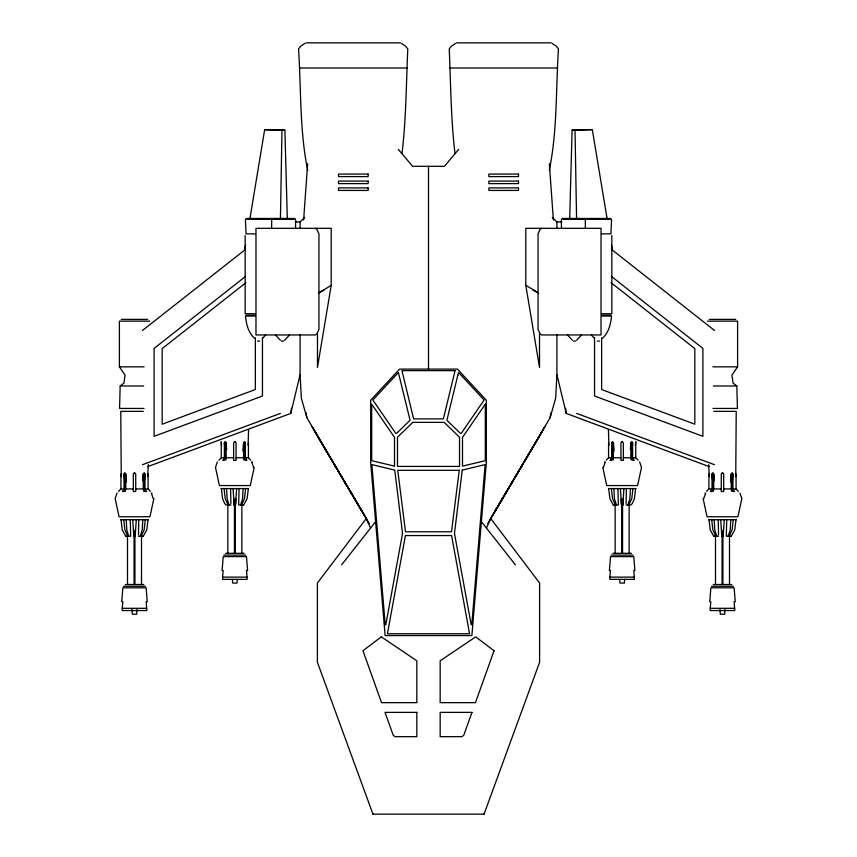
<?xml version="1.0" encoding="UTF-8"?>
<svg xmlns="http://www.w3.org/2000/svg" width="857" height="857" viewBox="0 0 857 857"><rect width="100%" height="100%" fill="white"/><g stroke="black" fill="none" stroke-linecap="round" stroke-linejoin="round"><path stroke-width="1.29" d="M280.421 219.285L281.974 130.2L284.899 130.2L287.331 219.285M149.611 321.15L119.402 321.15L119.402 366.839L125.068 375.195L123.901 383.165L120.173 385.982L119.573 408.446L144.04 408.446M569.669 219.285L572.101 130.2L589.691 129.578L592.337 129.686L607.067 218.61M138.738 519.749L138.47 534.725M239.071 488.565L238.675 504.998L243.709 504.998M626.381 488.565L626.113 503.541M726.715 519.749L726.318 536.182L731.353 536.182M307.706 170.254C299.532 130.435 301.193 89.117 298.547 48.978L300.732 46.16L304.846 43.428M556.911 334.83L556.911 374.68L555.668 398.184L550.108 417.702L490.772 518.592L486.422 528.073M245.434 219.842L246.055 233.843L255.343 233.843M561.356 219.842L561.474 228.626M585.277 219.842L585.385 228.626M137.013 609.434L136.724 614.244L132.299 614.244L132.01 609.434M237.282 579.45L237.057 583.06L232.643 583.06L232.418 579.45M624.582 579.45L624.357 583.06L619.943 583.06L619.718 579.45M724.99 609.434L724.701 614.244L720.276 614.244L719.987 609.434M303.624 220.035L307.652 163.708M135.181 536.182L136.284 519.749M723.169 536.182L724.272 519.749M142.68 480.606L143.248 473.975L144.222 472.657L144.972 473.975L144.972 488.94L146.579 491.511L144.865 491.511L143.248 488.94L143.248 473.975M143.494 491.222L144.972 473.975M242.906 450.75L243.592 442.79L244.556 441.473L245.306 442.79L245.306 457.756L246.923 460.327L245.209 460.327L243.592 457.756L243.592 442.79M243.827 460.038L245.306 442.79M630.323 449.432L630.891 442.79L631.866 441.473L632.616 442.79L632.616 457.756L634.223 460.327L632.509 460.327L630.891 457.756L630.891 442.79M631.138 460.038L632.616 442.79M730.55 481.934L731.235 473.975L732.199 472.657L732.949 473.975L732.949 488.94L734.567 491.511L732.842 491.511L731.235 488.94L731.235 473.975M731.471 491.222L732.949 473.975M122.251 608.309L122.83 601.689L121.758 601.689L122.894 587.795L146.129 587.795L147.254 601.689L146.193 601.689L146.772 610.548L122.251 610.548L122.251 608.309L146.772 608.309M222.584 577.125L223.163 570.505L222.102 570.505L223.227 556.611L246.462 556.611L247.598 570.505L246.537 570.505L247.116 579.364L222.584 579.364L222.584 577.125L247.116 577.125M609.884 577.125L610.463 570.505L609.402 570.505L610.538 556.611L633.773 556.611L634.898 570.505L633.837 570.505L634.416 579.364L609.884 579.364L609.884 577.125L634.416 577.125M710.228 608.309L710.807 601.689L709.746 601.689L710.871 587.795L734.106 587.795L735.242 601.689L734.17 601.689L734.749 610.548L710.228 610.548L710.228 608.309L734.749 608.309M271.615 228.626L271.723 219.842M295.526 228.626L295.644 219.842M455.013 153.735C450.857 119.037 450.771 83.568 449.229 48.978L451.414 46.16L455.528 43.428M147.854 466.594L290.791 413.406L291.38 408.243M401.987 153.735C406.143 119.037 406.229 83.568 407.771 48.978L405.586 46.16L401.472 43.428M147.768 476.631L148.25 464.655M150.393 491.35L148.09 488.94L148.09 473.975M248.102 445.447L248.584 429.475M250.726 460.166L248.423 457.756L248.423 442.79M635.412 445.447L635.894 441.473M638.037 460.166L635.733 457.756L635.733 442.79M735.745 476.631L736.227 411.36L713.731 411.36M738.37 491.35L736.067 488.94L736.067 473.975M245.595 244.759L244.727 249.998L142.444 330.502M249.933 218.61L264.663 129.686L284.899 130.2M315.333 228.316L316.983 229.505L318.933 233.854L318.933 329.409L316.983 333.769L315.333 334.958L255.975 334.958L255.975 228.316L331.198 228.316L331.198 285.37L317.486 367.396L317.486 334.016M235.525 504.998L236.628 488.565M622.825 504.998L623.928 488.565M550.108 417.702L551.051 412.635M549.294 170.254C557.468 130.435 555.807 89.117 558.453 48.978L556.268 46.16L552.154 43.428M142.798 519.749L142.23 529.958L140.237 536.182M145.315 519.749L144.105 529.958L141.191 536.182M243.131 488.565L242.574 498.774L240.571 504.998M245.648 488.565L244.438 498.774L241.535 504.998M630.441 488.565L629.874 498.774L627.881 504.998M632.959 488.565L631.748 498.774L628.834 504.998M730.775 519.749L730.218 529.958L728.214 536.182M733.292 519.749L732.082 529.958L729.178 536.182M290.791 413.406L300.089 374.68L300.089 334.83M148.004 519.749L146.751 529.958L143.29 536.182M248.348 488.565L247.095 498.774L243.624 504.998M635.648 488.565L634.394 498.774L632.295 503.541L630.923 504.998L625.985 504.998M735.992 519.749L734.738 529.958L731.267 536.182M117.066 493.118L115.149 498.56L119.08 516.739L149.943 516.739L153.874 498.56L153.21 498.56L151.357 493.118L151.957 493.118M217.399 461.934L215.482 467.376L219.413 485.555L250.276 485.555L254.208 467.376L253.554 467.376L251.701 461.934L252.29 461.934M366.507 518.228L317.39 583.039L317.39 662.247L372.945 814.15L484.055 814.15L539.61 662.247L539.61 583.039L490.493 518.228M494.296 512.647L544.977 426.454L535.925 442.448M125.765 473.975L125.765 488.94L124.158 491.511L122.433 491.511L124.051 488.94L124.051 473.975L124.801 472.657L125.765 473.975L126.45 481.934M226.109 442.79L226.109 457.756L224.491 460.327L222.777 460.327L224.384 457.756L224.384 442.79L225.134 441.473L226.109 442.79L226.677 449.432M613.408 442.79L613.408 457.756L611.791 460.327L610.077 460.327L611.694 457.756L611.694 442.79L612.444 441.473L613.408 442.79L614.094 450.75M713.752 473.975L713.752 488.94L712.135 491.511L710.421 491.511L712.028 488.94L712.028 473.975L712.778 472.657L713.752 473.975L714.32 480.606M487.783 523.616L496.203 508.822M490.311 519.353L501.913 499.16M495.367 510.826L506.969 490.632M500.434 502.298L512.025 482.105M505.491 493.771L517.082 473.567M510.547 485.244L522.138 465.04M515.603 476.706L527.194 456.513M520.66 468.179L532.261 447.986M525.716 459.652L537.318 439.459M530.772 451.125L541.72 432.067M707.389 321.15L737.598 321.15L737.598 366.839L731.932 375.195L733.099 383.165L736.827 385.982L737.427 408.446L712.96 408.446M341.589 564.838L376.019 521.174M458.645 149.429L444.408 166.301L412.592 166.301L398.355 149.429M120.933 473.975L120.933 488.94L118.63 491.35M221.267 442.79L221.267 457.756L218.964 460.166M608.577 442.79L608.577 457.756L606.274 460.166M708.91 473.975L708.91 488.94L706.607 491.35M262.81 338.14L265.638 334.969M289.548 334.969L284.545 340.325M581.56 334.969L576.557 340.325M602.653 338.14C608.749 332.484 610.741 324.01 611.523 316.04L601.807 316.04M295.237 221.942L300.089 221.942L304.717 217.389M245.616 276.372L154.099 348.413L154.099 436.331L262.456 396.009L262.456 337.54M245.938 282.671L162.177 348.595L162.177 424.204L255.354 389.528L255.354 337.701M541.667 228.316L540.017 229.505L538.067 233.854L538.067 329.409L540.017 333.769L541.667 334.958L601.025 334.958L601.025 228.316L525.802 228.316L525.802 285.37L539.514 367.396L539.514 334.016M318.483 293.169L331.198 285.37M319.725 292.141L324.203 289.945M142.444 464.73L280.368 413.406M572.101 130.2L592.337 129.686M305.863 42.85L400.465 42.85M456.535 42.85L551.137 42.85M299.511 67.992L407.107 67.992M449.893 67.992L557.489 67.992M246.484 218.46L294.594 218.46M562.406 218.46L610.516 218.46M247.084 218.674L270.073 218.674M271.005 218.674L293.994 218.674M563.006 218.674L585.995 218.674M586.927 218.674L609.916 218.674M245.691 218.964L295.376 218.964M561.624 218.964L611.309 218.964M552.283 217.389L556.911 221.942L561.764 221.942M601.657 233.843L610.945 233.843L611.566 219.842M255.107 313.748L245.166 313.748L245.166 235.514M601.893 313.748L611.834 313.748L611.834 235.514M246.098 315.28L255.354 315.28M601.646 315.28L610.902 315.28M255.193 316.04L245.477 316.04C246.259 324.01 248.251 332.484 254.347 338.14M121.244 319.393L147.779 319.393M709.221 319.393L735.756 319.393M257.55 341.086L259.607 341.086M281.471 341.086L283.517 341.086M573.483 341.086L575.529 341.086M597.393 341.086L599.45 341.086M119.402 366.839L144.147 366.839M712.853 366.839L737.598 366.839M120.173 385.982L143.655 385.982M713.345 385.982L736.827 385.982M143.269 411.36L120.773 411.36L121.255 476.631M221.267 457.756L224.384 457.756M226.109 457.756L233.629 457.756M236.061 457.756L243.592 457.756M245.306 457.756L248.423 457.756M608.577 457.756L611.694 457.756M613.408 457.756L620.939 457.756M623.371 457.756L630.891 457.756M632.616 457.756L635.733 457.756M604.71 461.934L605.299 461.934L603.446 467.376L602.792 467.376L606.724 485.555L637.587 485.555L641.518 467.376L639.601 461.934M221.117 488.565L248.584 488.565M608.416 488.565L635.883 488.565M120.933 488.94L124.051 488.94M125.765 488.94L133.296 488.94M135.727 488.94L143.248 488.94M144.972 488.94L148.09 488.94M708.91 488.94L712.028 488.94M713.752 488.94L721.273 488.94M723.704 488.94L731.235 488.94M732.949 488.94L736.067 488.94M705.043 493.118L705.643 493.118L703.79 498.56L703.126 498.56L707.057 516.739L737.92 516.739L741.851 498.56L739.934 493.118M231.015 504.998L225.98 504.998L224.705 503.541L222.606 498.774L221.352 488.565M234.004 504.998L235.686 504.998M613.291 504.998L618.326 504.998L617.929 488.565M621.314 504.998L622.996 504.998M120.773 519.749L148.24 519.749M708.76 519.749L736.227 519.749M125.647 536.182L130.682 536.182L130.285 519.749M133.671 536.182L135.352 536.182M138.341 536.182L143.376 536.182M713.624 536.182L718.659 536.182M721.648 536.182L723.329 536.182M225.595 553.311L244.095 553.311M612.905 553.311L631.405 553.311M223.923 555.068L245.766 555.068M611.234 555.068L633.077 555.068M125.261 584.495L143.762 584.495M713.238 584.495L731.739 584.495M123.59 586.252L145.433 586.252M711.567 586.252L733.41 586.252M264.663 129.686L281.974 130.2M576.632 413.406L714.556 464.73M556.911 374.68L566.209 413.406L709.146 466.594M525.802 285.37L537.275 292.141M532.797 289.945L538.517 293.169M714.556 330.502L612.273 249.998L611.405 244.759M611.384 276.372L702.901 348.413L702.901 436.331L594.544 396.009L594.544 337.54M611.062 282.671L694.823 348.595L694.823 424.204L601.646 389.528L601.646 337.701M572.455 340.325L567.452 334.969M280.443 340.325L275.44 334.969M713.71 536.182L710.249 529.958L708.996 519.749M613.376 504.998L609.905 498.774L608.652 488.565M125.733 536.182L122.262 529.958L121.008 519.749M591.362 334.969L594.19 338.14M480.981 521.174L515.411 564.838M715.809 536.182L712.895 529.958L711.685 519.749M615.465 504.998L612.562 498.774L611.352 488.565M228.166 504.998L225.252 498.774L224.041 488.565M127.822 536.182L124.918 529.958L123.708 519.749M321.075 442.448L312.023 426.454L362.704 512.647M360.797 508.822L369.217 523.616M355.087 499.16L366.689 519.353M350.031 490.632L361.633 510.826M344.975 482.105L356.566 502.298M339.918 473.567L351.509 493.771M334.862 465.04L346.453 485.244M329.806 456.513L341.397 476.706M324.739 447.986L336.34 468.179M319.682 439.459L331.284 459.652M315.28 432.067L326.228 451.125M300.089 374.68L301.332 398.184L306.892 417.702L366.228 518.592L370.578 528.073M716.763 536.182L714.77 529.958L714.202 519.749M616.429 504.998L614.426 498.774L613.869 488.565M229.119 504.998L227.126 498.774L226.559 488.565M128.786 536.182L126.782 529.958L126.225 519.749M305.949 412.635L306.892 417.702M720.716 519.749L721.819 536.182M621.475 504.998L620.372 488.565M234.175 504.998L233.072 488.565M132.728 519.749L133.831 536.182M709.232 476.631L708.75 464.655M608.899 445.447L608.416 429.475M221.106 441.473L221.588 445.447M565.62 408.243L566.209 413.406M712.028 473.975L713.506 491.222M611.694 442.79L613.173 460.038M224.384 442.79L225.862 460.038M124.051 473.975L125.529 491.222M549.348 163.708L553.376 220.035M718.53 534.725L718.262 519.749M230.887 503.541L230.619 488.565M575.026 130.2L576.579 219.285M729.5 535.604L729.5 584.495M723.329 529.958L723.329 534.725M722.912 535.014L722.912 584.495M722.076 535.014L722.076 584.495M721.648 529.958L721.648 534.725M715.488 535.604L715.488 584.495M629.156 504.419L629.156 553.311M622.996 498.774L622.996 503.541M622.568 503.83L622.568 553.311M621.732 503.83L621.732 553.311M621.314 498.774L621.314 503.541M615.144 504.419L615.144 553.311M556.911 221.942L556.911 228.583M484.055 813.604L484.055 814.15M428.5 166.301L428.5 369.099M372.945 813.604L372.945 814.15M300.089 221.942L300.089 228.583M241.856 504.419L241.856 553.311M235.686 498.774L235.686 503.541M235.268 503.83L235.268 553.311M234.432 503.83L234.432 553.311M234.004 498.774L234.004 503.541M227.844 504.419L227.844 553.311M141.512 535.604L141.512 584.495M135.352 529.958L135.352 534.725M134.924 535.014L134.924 584.495M134.088 535.014L134.088 584.495M133.671 529.958L133.671 534.725M127.5 535.604L127.5 584.495M462.255 470.097L454.467 533.418L471.2 624.796L471.779 624.657L485.137 464.601L462.255 470.097M486.337 462.394L471.875 635.573L385.125 635.573L370.663 462.394L370.663 400.198L399.587 369.099L457.413 369.099L486.337 400.198L486.337 462.394M459.256 470.3L451.51 531.79L405.49 531.79L397.744 470.3L459.256 470.3M402.533 533.418L385.8 624.796L385.222 624.657L371.863 464.601L394.745 470.097L402.533 533.418M405.415 535.55L387.428 633.762L469.572 633.762L451.585 535.55L405.415 535.55M455.067 370.631L443.38 418.902L413.62 418.902L401.933 370.631L455.067 370.631M457.788 375.334L446.904 420.262L460.338 433.288L461.28 433.288L484.13 400.015L458.613 372.57L457.788 375.334M471.971 712.381L463.776 735.242L461.891 736.677L440.166 736.677L440.166 712.381L471.971 712.381M494.05 650.752L475.453 702.654L440.166 702.654L440.166 660.801L475.689 636.858L494.05 650.752M485.308 404.14L462.491 437.37L462.491 466.144L485.308 460.68L485.308 404.14M134.506 472.657L133.296 473.975L133.296 491.511L135.727 491.511L135.727 473.975L134.506 472.657M234.85 441.473L233.629 442.79L233.629 460.327L236.061 460.327L236.061 442.79L234.85 441.473M622.15 441.473L620.939 442.79L620.939 460.327L623.371 460.327L623.371 442.79L622.15 441.473M722.494 472.657L721.273 473.975L721.273 491.511L723.704 491.511L723.704 473.975L722.494 472.657M398.387 372.57L372.87 400.015L395.72 433.288L396.662 433.288L410.096 420.262L398.387 372.57M412.806 422.372L397.477 437.231L397.477 466.412L459.523 466.412L459.523 437.231L444.194 422.372L412.806 422.372M381.311 636.858L362.95 650.752L381.547 702.654L416.834 702.654L416.834 660.801L381.311 636.858M368.135 174.078L338.483 174.078L338.483 176.596L368.135 176.606L368.135 174.078M518.517 174.078L488.865 174.078L488.865 176.606L518.517 176.596L518.517 174.078M518.517 181.084L488.865 181.106L488.865 183.623L518.517 183.602L518.517 181.084M518.517 187.897L488.865 187.919L488.865 190.447L518.517 190.425L518.517 187.897M368.135 181.106L338.483 181.084L338.483 183.602L368.135 183.623L368.135 181.106M368.135 187.919L338.483 187.897L338.483 190.425L368.135 190.447L368.135 187.919M416.834 712.381L385.029 712.381L393.224 735.242L395.109 736.677L416.834 736.677L416.834 712.381M394.509 466.144L371.692 460.68L371.692 404.14L394.509 437.37L394.509 466.144"/></g></svg>
